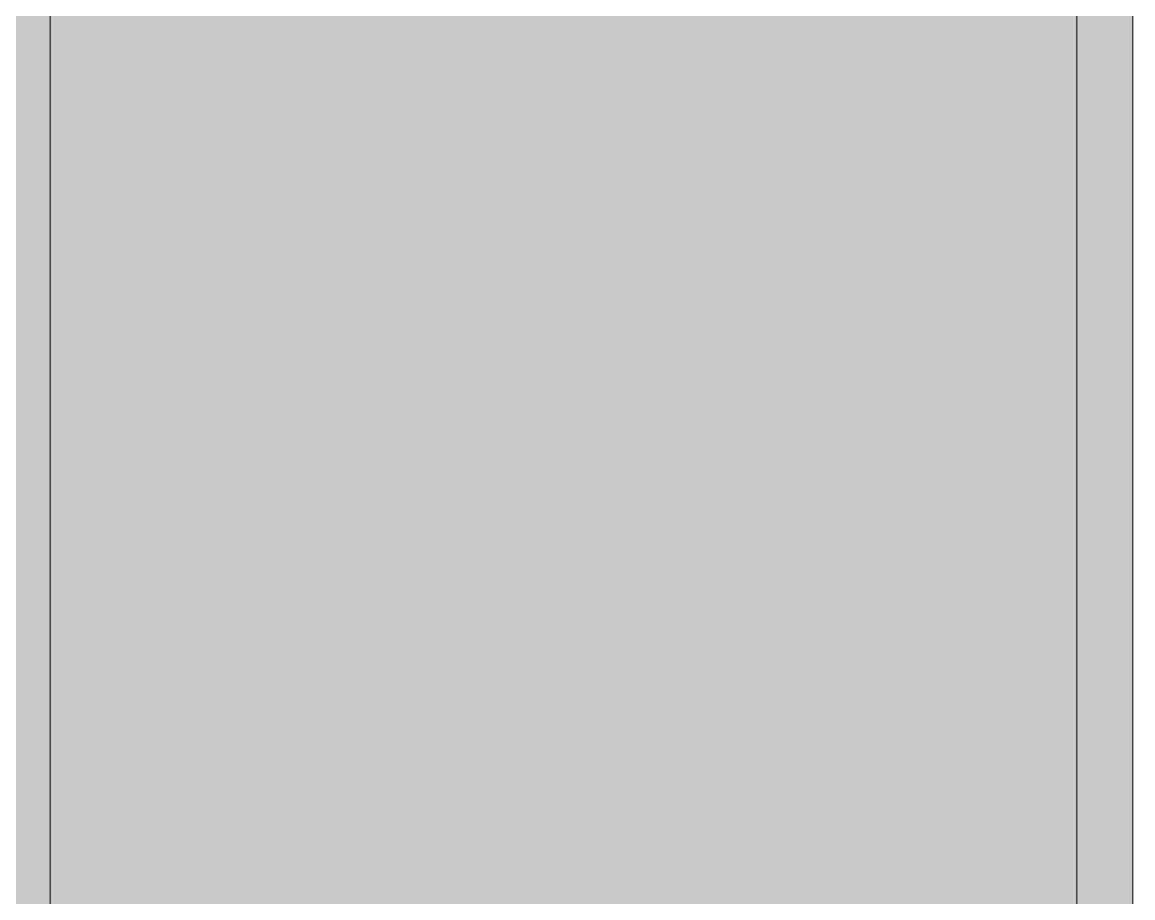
# Model space of a CAD drawing. Header units: inches. Extents: x 9594 to 15314, y -314 to 660.
# Drawn here: x 13752.47 to 13792.17, y 47.12 to 78.44 of the extents above; entities that cross this region are included whole.
import ezdxf

# ---------------------------------------------------------------- set-up
doc = ezdxf.new("R2010")
doc.units = ezdxf.units.IN
doc.header["$MEASUREMENT"] = 0
doc.layers.add('A-GLAZ-CURT', color=52, linetype='Continuous', lineweight=9)
doc.layers.add('A-GLAZ-CWMG', color=51, linetype='Continuous', lineweight=9)

# ---------------------------------------------------------------- blocks, each defined once
blk = doc.blocks.new('System Panel - Glazed-2647845-BUILDING SECTION - NORTH_SOUTH AT ELEVATOR AND COURTYARD - LOOKING EAST')
at = {"layer": 'A-GLAZ-CURT'}
blk.add_hatch(color=256, dxfattribs=at).paths.add_polyline_path([(-3334.641, 2), (-3329.724, 2), (-3329.724, 91), (-3366.425, 91), (-3366.425, 2)], flags=0)
blk = doc.blocks.new('Rectangular Mullion - 2_ x 4_ rectangular-V156-BUILDING SECTION - NORTH_SOUTH AT ELEVATOR AND COURTYARD - LOOKING EAST')
at = {"layer": 'A-GLAZ-CWMG'}
blk.add_hatch(color=256, dxfattribs=at).paths.add_polyline_path([(-3368.159, 0), (-3366.425, 0), (-3366.425, 93), (-3368.425, 93), (-3368.425, 0)], flags=0)
for p, q in [((-3368.425, 93), (-3368.425, 0)), ((-3366.425, 0), (-3366.425, 93))]:
    blk.add_line(p, q, dxfattribs=at)

msp = doc.modelspace()

# ---------------------------------------------------------------- block references
at = {"layer": 'A-GLAZ-CURT'}
msp.add_blockref('System Panel - Glazed-2647845-BUILDING SECTION - NORTH_SOUTH AT ELEVATOR AND COURTYARD - LOOKING EAST', (17119.892, 0), dxfattribs=at)
at = {"layer": 'A-GLAZ-CWMG'}
for p in [(17119.892, 0), (17158.593, 0)]:
    msp.add_blockref('Rectangular Mullion - 2_ x 4_ rectangular-V156-BUILDING SECTION - NORTH_SOUTH AT ELEVATOR AND COURTYARD - LOOKING EAST', p, dxfattribs=at)

doc.saveas('drawing.dxf')
